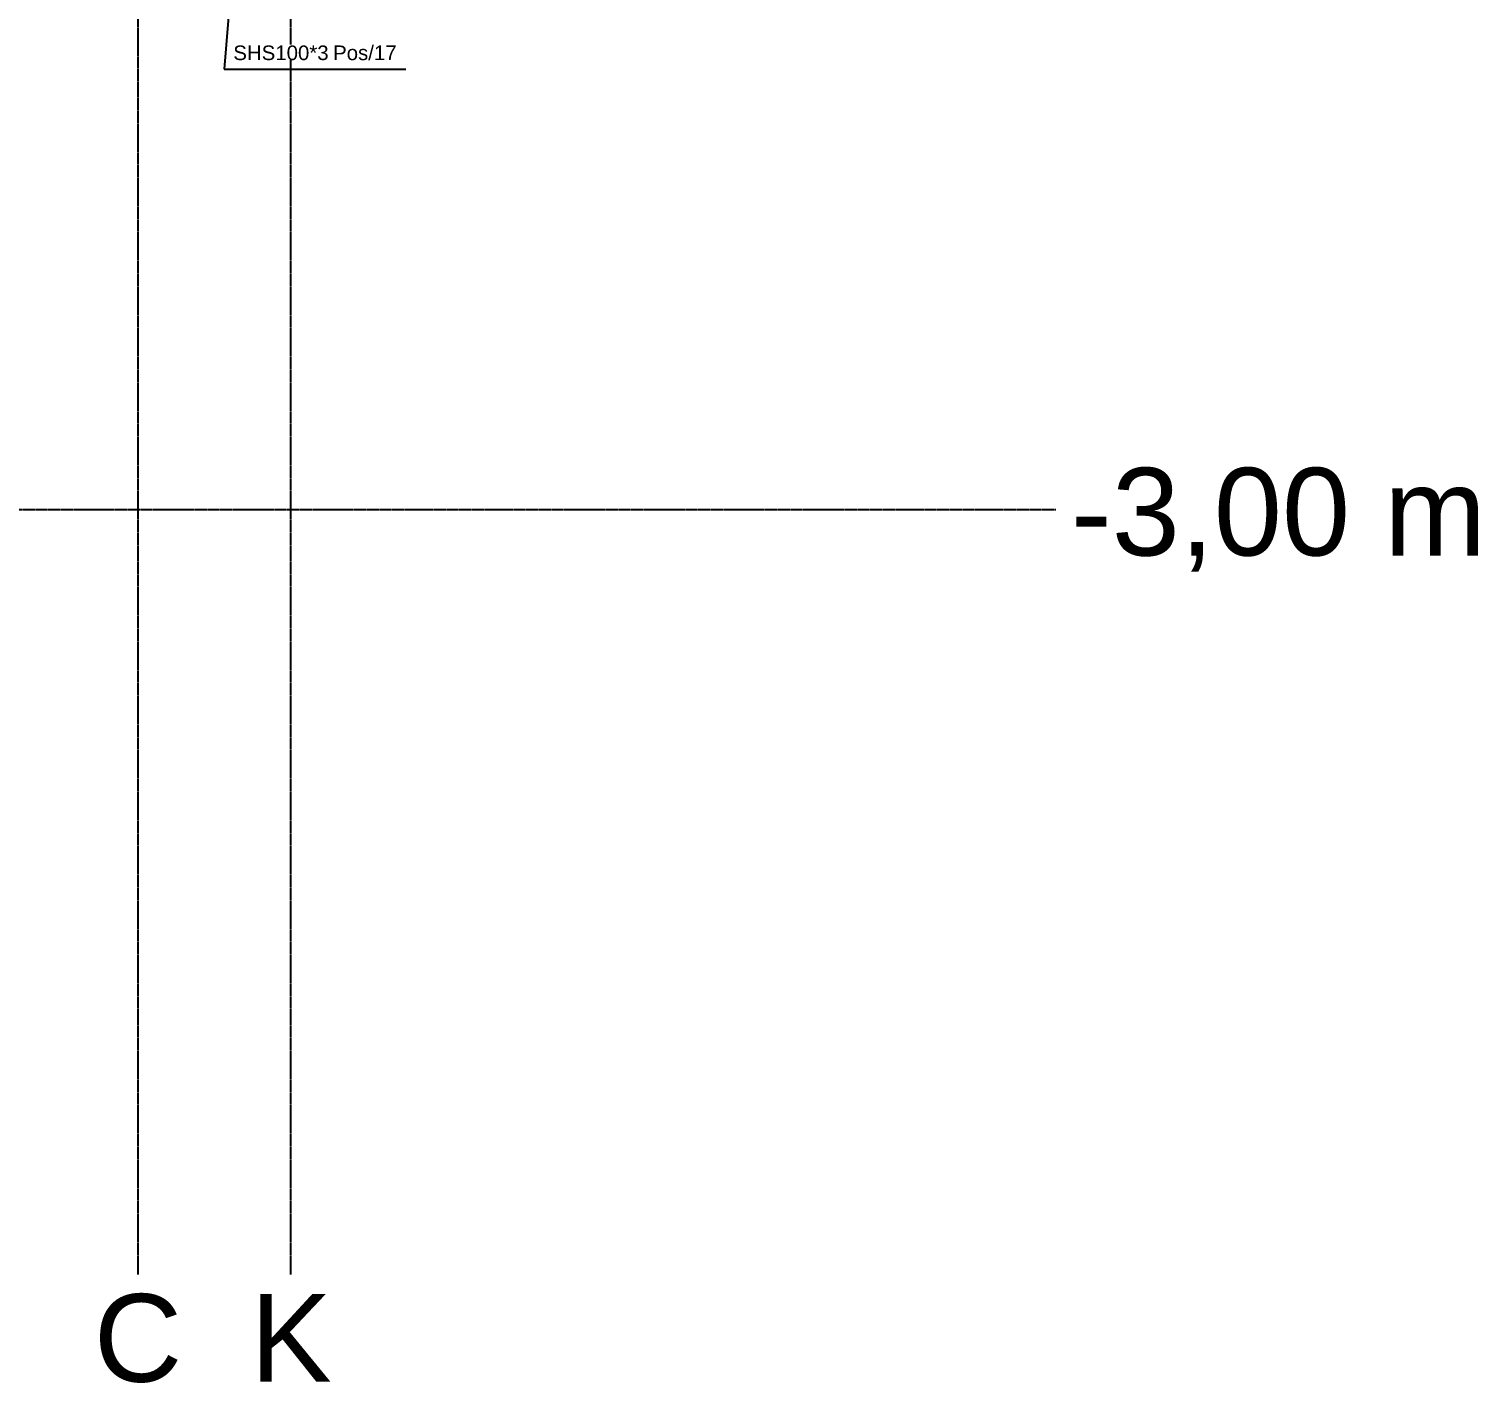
# Model space of a CAD drawing. Header units: millimetres. Extents: x -57554 to 16546, y 2142 to 98430.
# Drawn here: x -42526 to -37789, y 19870 to 24295 of the extents above; entities that cross this region are included whole.
import ezdxf

# ---------------------------------------------------------------- set-up
doc = ezdxf.new("R2010")
doc.units = ezdxf.units.MM
doc.linetypes.add('DXK_LINE_DOT3', pattern=[5.9187, 2.979, -0.9799, 0.9799, -0.9799])
doc.layers.add('S-Z2-A_TEXTUAL_ANNOTATION', color=7, linetype='Continuous')
doc.styles.add('Arial', font='ARIAL.TTF', dxfattribs={"height": 0.2})

msp = doc.modelspace()

# ---------------------------------------------------------------- linework, layer by layer
at = {"color": 1, "linetype": 'DXK_LINE_DOT3'}
for p, q in [((-42169.5, 20224.6), (-42169.5, 32724.6)), ((-41669.5, 20224.6), (-41669.5, 32724.6)), ((-52169.5, 22724.6), (-39169.5, 22724.6))]:
    msp.add_line(p, q, dxfattribs=at)
at = {"layer": 'S-Z2-A_TEXTUAL_ANNOTATION'}
msp.add_line((-41887.9, 24163.5), (-41294.3, 24163.5), dxfattribs=at)

# ---------------------------------------------------------------- texts
at = {"color": 5, "linetype": 'Continuous', "style": 'Arial'}
for s, height, p in [('-3,00 m', 286.52, (-39119.5, 22574.6)), ('C', 286.5, (-42314, 19874.6)), ('K', 286.5, (-41802.8, 19874.6))]:
    msp.add_text(s, height=height, dxfattribs=at).set_placement(p)

# ---------------------------------------------------------------- next in the draw order: wipeouts: each hides what was drawn before it
msp.add_wipeout([(-41546.8, 24193.5), (-41546.8, 24243.5), (-41857.9, 24243.5), (-41857.9, 24193.5)]).dxf.layer = 'S-Z2-A_TEXTUAL_ANNOTATION'

# ---------------------------------------------------------------- next in the draw order: linework, layer by layer
at = {"layer": 'S-Z2-A_TEXTUAL_ANNOTATION'}
msp.add_line((-41752.2, 25827.1), (-41887.9, 24163.5), dxfattribs=at)

# ---------------------------------------------------------------- next in the draw order: wipeouts: each hides what was drawn before it
msp.add_wipeout([(-41324.3, 24193.5), (-41324.3, 24243.5), (-41531.8, 24243.5), (-41531.8, 24193.5)]).dxf.layer = 'S-Z2-A_TEXTUAL_ANNOTATION'

# ---------------------------------------------------------------- next in the draw order: texts
at = {"layer": 'S-Z2-A_TEXTUAL_ANNOTATION', "style": 'Arial'}
for s, p in [('SHS100*3', (-41857.9, 24193.5)), ('Pos/17', (-41531.8, 24193.5))]:
    msp.add_text(s, height=47.75, dxfattribs=at).set_placement(p)

doc.saveas('drawing.dxf')
